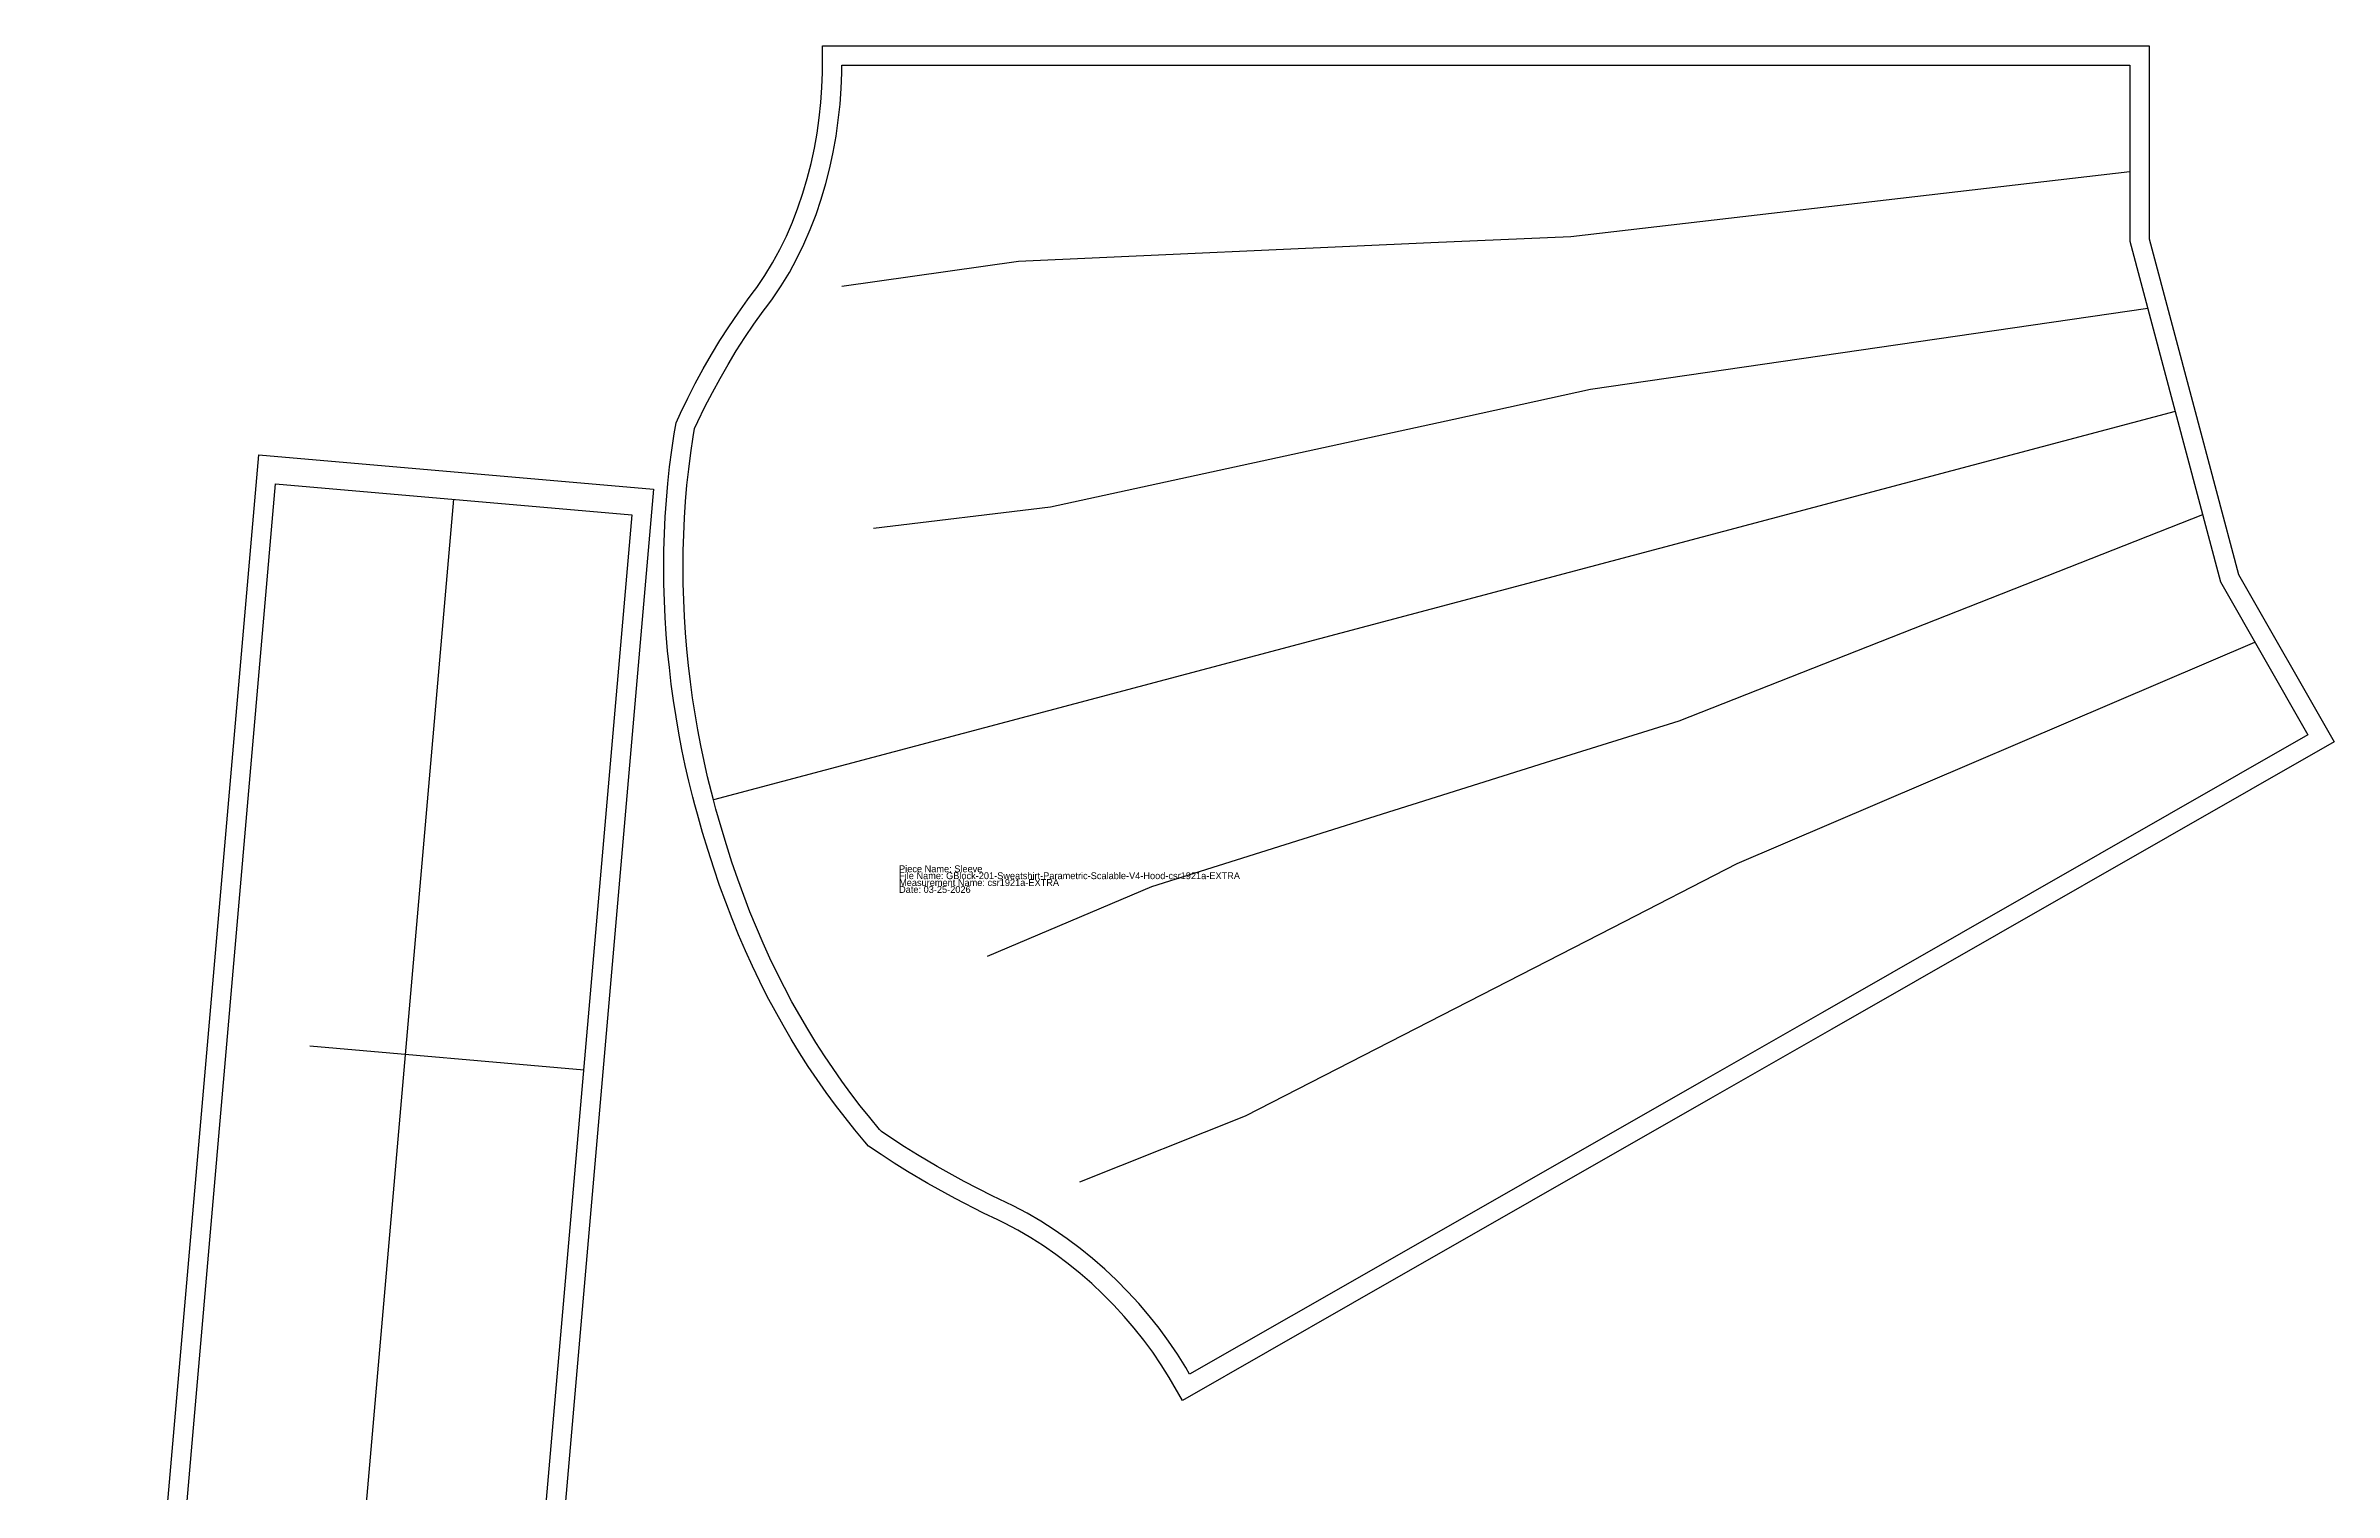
# Model space of a CAD drawing. Extents: x 48 to 908, y 0 to 2261.
# Drawn here: x 48 to 880, y 526 to 1052 of the extents above; entities that cross this region are included whole.
import ezdxf

# ---------------------------------------------------------------- set-up
doc = ezdxf.new("R2010")
doc.units = 0
for name, color, linetype in [('1', 250, 'CONTINUOUS'), ('7', 250, 'CONTINUOUS'), ('8', 250, 'CONTINUOUS')]:
    doc.layers.add(name, color=color, linetype=linetype)

# ---------------------------------------------------------------- blocks, each defined once
blk = doc.blocks.new('SLEEVE')
at = {"layer": '1'}
blk.add_lwpolyline([(845.15, 859.51), (879.97, 798.62), (697.39, 694.23), (653.27, 669), (523.14, 594.6), (461.33, 559.26), (456.48, 567.62), (453.59, 572.24), (450.51, 576.77), (447.23, 581.22), (443.77, 585.57), (440.14, 589.81), (436.35, 593.93), (432.4, 597.92), (428.31, 601.76), (424.1, 605.45), (419.76, 608.97), (415.31, 612.32), (410.76, 615.47), (406.13, 618.42), (401.42, 621.17), (396.62, 623.7), (394.2, 624.87), (388.97, 627.38), (378.7, 632.63), (368.69, 638.17), (361.34, 642.54), (356.51, 645.56), (351.75, 648.66), (347.2, 651.74), (345.88, 653.27), (342.24, 657.64), (338.68, 662.08), (335.2, 666.61), (331.8, 671.22), (328.49, 675.92), (325.26, 680.71), (322.12, 685.59), (319.06, 690.58), (316.08, 695.66), (313.18, 700.85), (310.37, 706.14), (307.64, 711.55), (305, 717.07), (302.44, 722.7), (299.96, 728.46), (297.57, 734.34), (295.26, 740.34), (293.03, 746.48), (290.89, 752.74), (288.83, 759.15), (286.85, 765.69), (284.95, 772.36), (284.04, 775.78), (283.29, 778.62), (281.88, 784.34), (280.57, 790.11), (279.35, 795.94), (278.23, 801.81), (277.21, 807.73), (276.29, 813.68), (275.47, 819.66), (274.76, 825.68), (274.15, 831.72), (273.65, 837.78), (273.26, 843.86), (272.98, 849.95), (272.81, 856.06), (272.75, 862.16), (272.8, 868.27), (272.97, 874.37), (273.26, 880.47), (273.67, 886.55), (274.2, 892.62), (274.85, 898.67), (275.62, 904.7), (276.52, 910.69), (277.2, 914.61), (278.82, 918.16), (281.46, 923.59), (284.21, 928.95), (287.08, 934.23), (290.07, 939.44), (293.17, 944.55), (296.39, 949.57), (299.73, 954.5), (303.17, 959.32), (304.93, 961.66), (306.52, 963.79), (309.52, 968.23), (312.31, 972.83), (314.91, 977.61), (317.3, 982.54), (319.5, 987.61), (321.49, 992.81), (323.29, 998.11), (324.88, 1003.49), (326.27, 1008.94), (327.47, 1014.44), (328.46, 1019.97), (329.25, 1025.51), (329.84, 1031.05), (330.23, 1036.55), (330.43, 1042.03), (330.49, 1051.72), (401.69, 1051.72), (546.68, 1051.72), (597.78, 1051.72), (812.72, 1051.72), (812.72, 981.57), (828.93, 920.54), (845.15, 859.51)], close=True, dxfattribs=at)
at = {"layer": '7'}
blk.add_line((822.17, 918.74), (290.8, 777.57), dxfattribs=at)
at = {"layer": '8'}
blk.add_lwpolyline([(838.62, 856.83), (870.42, 801.22), (693.92, 700.3), (649.79, 675.08), (519.66, 600.68), (463.89, 568.79), (462.47, 571.24), (459.45, 576.07), (456.22, 580.82), (452.79, 585.47), (449.17, 590.02), (445.38, 594.46), (441.41, 598.76), (437.29, 602.93), (433.02, 606.95), (428.61, 610.8), (424.07, 614.49), (419.41, 617.99), (414.64, 621.3), (409.77, 624.4), (404.82, 627.29), (399.78, 629.95), (397.23, 631.18), (392.08, 633.65), (381.99, 638.81), (372.17, 644.24), (364.99, 648.52), (360.27, 651.46), (355.62, 654.49), (351.89, 657.02), (351.21, 657.81), (347.66, 662.07), (344.18, 666.4), (340.79, 670.81), (337.48, 675.31), (334.26, 679.89), (331.11, 684.56), (328.04, 689.32), (325.06, 694.18), (322.15, 699.14), (319.33, 704.2), (316.59, 709.36), (313.92, 714.64), (311.34, 720.03), (308.84, 725.54), (306.42, 731.16), (304.08, 736.91), (301.82, 742.79), (299.63, 748.8), (297.53, 754.95), (295.51, 761.23), (293.57, 767.66), (291.7, 774.23), (290.8, 777.57), (290.07, 780.35), (288.69, 785.95), (287.41, 791.61), (286.21, 797.31), (285.12, 803.06), (284.12, 808.86), (283.22, 814.69), (282.42, 820.55), (281.72, 826.44), (281.12, 832.36), (280.63, 838.3), (280.25, 844.25), (279.97, 850.22), (279.81, 856.19), (279.75, 862.16), (279.8, 868.14), (279.97, 874.11), (280.25, 880.07), (280.65, 886.02), (281.17, 891.94), (281.8, 897.85), (282.56, 903.73), (283.43, 909.58), (283.94, 912.53), (285.15, 915.17), (287.72, 920.46), (290.4, 925.68), (293.19, 930.82), (296.09, 935.88), (299.11, 940.85), (302.23, 945.72), (305.47, 950.5), (308.82, 955.18), (310.54, 957.47), (312.23, 959.74), (315.42, 964.45), (318.39, 969.34), (321.14, 974.41), (323.67, 979.62), (325.98, 984.97), (328.08, 990.43), (329.96, 995.99), (331.63, 1001.63), (333.09, 1007.33), (334.33, 1013.08), (335.37, 1018.86), (336.19, 1024.65), (336.81, 1030.43), (337.22, 1036.18), (337.43, 1041.89), (337.45, 1044.72), (401.69, 1044.72), (551.58, 1044.72), (602.41, 1044.72), (805.72, 1044.72), (805.72, 980.66), (822.17, 918.74)], close=True, dxfattribs=at)
for points in [[(805.72, 1005.89), (602.41, 982.29), (551.58, 980.07), (401.69, 973.27), (337.45, 964.22)], [(348.92, 876.31), (413.34, 884.06), (559.95, 915.97), (609.65, 926.87), (812.2, 956.27)], [(832.14, 881.22), (641.7, 806.21), (593.15, 791.01), (450.03, 745.95), (390.26, 720.7)], [(423.94, 638.67), (484.2, 662.7), (617.7, 731.2), (662.93, 754.5), (851.14, 834.92)]]:
    blk.add_lwpolyline(points, dxfattribs=at)
at = {"layer": '1'}
for s, p in [('Piece Name: Sleeve', (358.27, 751.26)), ('File Name: GBlock-201-Sweatshirt-Parametric-Scalable-V4-Hood-csr1921a-EXTRA', (358.27, 748.76)), ('Measurement Name: csr1921a-EXTRA', (358.27, 746.26)), ('Date: 03-25-2026', (358.27, 743.76))]:
    blk.add_text(s, height=2.5, dxfattribs=at).set_placement(p)
blk = doc.blocks.new('RIB_HEM')
at = {"layer": '1'}
blk.add_lwpolyline([(48.09, 12.53), (125.54, 903.07), (269, 890.59), (191.55, 0.05), (48.09, 12.53)], close=True, dxfattribs=at)
at = {"layer": '7'}
blk.add_line((144.12, 688.14), (243.75, 679.47), dxfattribs=at)
at = {"layer": '8'}
blk.add_lwpolyline([(131.65, 892.5), (261.16, 881.23), (185.44, 10.62), (55.93, 21.89)], close=True, dxfattribs=at)
blk.add_lwpolyline([(120.68, 16.25), (196.41, 886.87)], dxfattribs=at)
at = {"layer": '1'}
for s, p in [('Piece Name: Rib Hem', (137.97, 511.04)), ('File Name: GBlock-201-Sweatshirt-Parametric-Scalable-V4-Hood-csr1921a-EXTRA', (137.97, 508.54)), ('Measurement Name: csr1921a-EXTRA', (137.97, 506.04)), ('Date: 03-25-2026', (137.97, 503.54))]:
    blk.add_text(s, height=2.5, dxfattribs=at).set_placement(p)

msp = doc.modelspace()

# ---------------------------------------------------------------- block references
at = {"layer": '1'}
for name in ['SLEEVE', 'RIB_HEM']:
    msp.add_blockref(name, (0, 0), dxfattribs=at)

doc.saveas('drawing.dxf')
